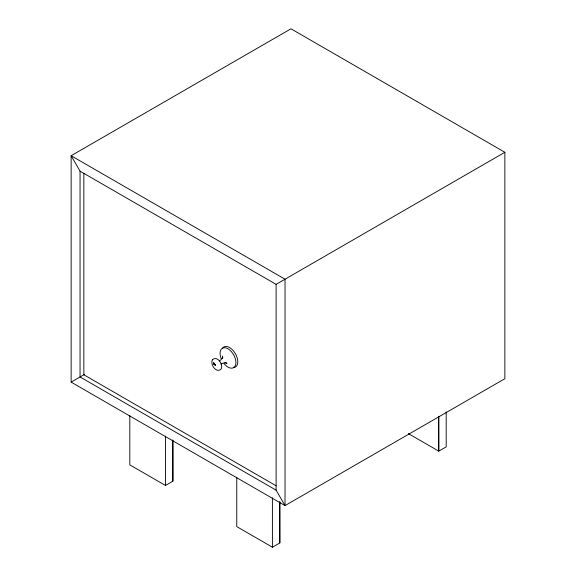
<?xml version="1.0" encoding="UTF-8"?>
<svg xmlns="http://www.w3.org/2000/svg" width="576" height="576" viewBox="0 0 576 576"><rect width="100%" height="100%" fill="white"/><g stroke="black" fill="none" stroke-linecap="round" stroke-linejoin="round"><path stroke-width="0.86" d="M222.934 357.178L220.961 359.755L219.226 360.958M71.136 382.118L71.136 155.722L290.974 28.8L504.864 152.287L504.864 378.691L285.026 505.606L71.136 382.118L84.722 374.278M276.12 284.357L276.12 490.169L285.026 505.606L285.026 279.209L71.136 155.722L80.05 171.158L276.12 284.357L504.864 152.287M129.809 415.462L129.809 464.875L165.456 485.453L172.886 481.169L172.886 440.143M236.758 477.209L236.758 526.615L272.405 547.2L279.828 542.909L279.828 501.883M221.004 364.039L222.919 363.146L226.13 362.722M408.312 433.57L438.761 451.152L446.191 446.868L446.191 411.826M276.127 485.791L83.851 374.782L83.851 173.34M276.12 490.169L80.05 376.97L80.05 171.158M224.964 362.412L226.958 363.694L225.842 362.707M222.502 355.975L222.617 358.351M438.696 416.333L438.761 451.152L438.761 416.369M279.749 501.84L279.828 542.909M172.8 440.093L172.886 481.169M272.405 497.786L272.405 547.2M165.456 436.046L165.456 485.453M222.487 348.192A11.599 6.696 60 0 1 235.397 353.678A11.599 6.696 60 0 1 233.698 367.596M221.126 358.567A11.21 6.473 60 0 1 226.613 348.142A11.21 6.473 60 0 1 235.8 364.046A11.21 6.473 60 0 1 224.028 363.593M212.422 359.726C209.959 364.442 216.223 373.658 221.126 369.101C223.589 364.363 217.368 355.27 212.422 359.726M215.381 365.227L213.372 363.83L215.388 365.242L213.674 362.722L215.388 365.242"/></g></svg>
